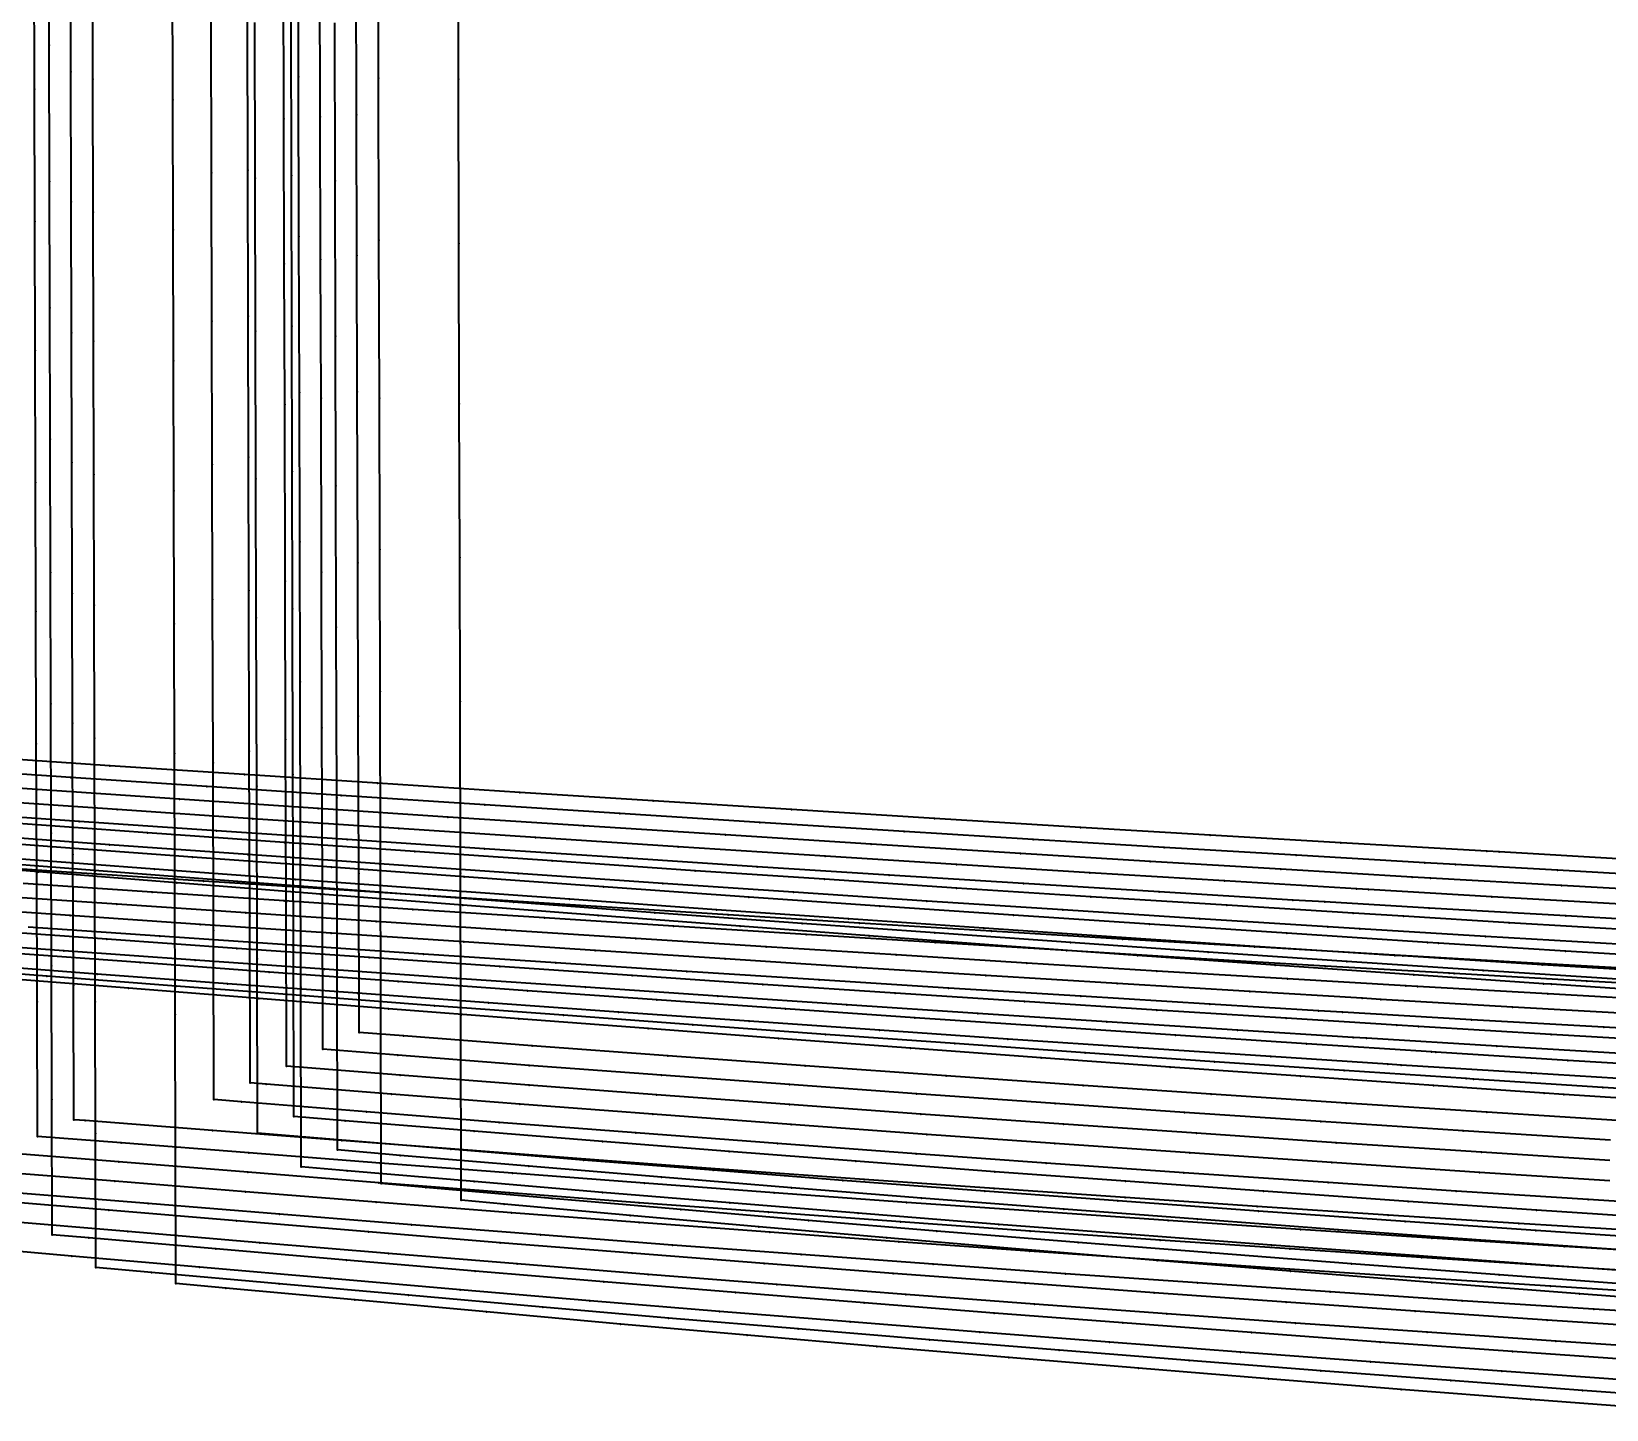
# Model space of a CAD drawing. Extents: x -2408 to 1029, y -526 to 2095.
# Drawn here: x -1721.1 to -1537.6, y 138.4 to 299 of the extents above; entities that cross this region are included whole.
import ezdxf

# ---------------------------------------------------------------- set-up
doc = ezdxf.new("R2010")
doc.units = 0

# ---------------------------------------------------------------- blocks, each defined once
blk = doc.blocks.new(' -30')
at = {"layer": '1'}
for points in [[(-945.363241, 286.394851), (-960.743683, 287.25764), (-963.327179, 287.404404), (-976.123836, 288.13901), (-991.099742, 289.014787), (-1006.47788, 289.931065), (-1021.716095, 290.854397), (-1037.092414, 291.800377), (-1052.390421, 292.7548), (-1067.765151, 293.726621), (-1082.930535, 294.697188), (-1098.303754, 295.692536), (-1113.507968, 296.687278), (-1128.879805, 297.703783), (-1143.850366, 298.707083)], [(-1016.303678, -270.159495), (-1031.56907, -269.206516), (-1046.783735, -268.231197), (-1062.045895, -267.227961), (-1077.415054, -266.192914), (-1092.674012, -265.141895), (-1107.830262, -264.076439), (-1123.086006, -262.979644), (-1138.243817, -261.859736), (-1153.495229, -260.704377), (-1168.670105, -259.537514), (-1183.755806, -258.370186), (-1198.587343, -257.218457), (-1199.90509, -257.115917), (-1199.94913, -241.488822), (-1199.992209, -226.199237), (-1200.035282, -210.909652), (-1200.077808, -195.811877), (-1200.120871, -180.522291), (-1200.163378, -165.429311), (-1200.206436, -150.139732), (-1200.249056, -135.00358), (-1200.292103, -119.713989)]]:
    blk.add_lwpolyline(points, dxfattribs=at)
at = {"layer": '14'}
for points in [[(-948.757382, 299.303388), (-962.604523, 300.083733), (-964.01641, 300.164145), (-981.023189, 301.145206), (-996.243732, 302.041932), (-1011.349801, 302.947855), (-1028.369845, 303.985999), (-1045.013766, 305.017704), (-1061.160689, 306.033129), (-1076.689792, 307.022434), (-1093.271043, 308.091929), (-1108.745305, 309.101899), (-1124.431306, 310.137235), (-1140.837746, 311.232743), (-1156.130864, 312.266322), (-1172.183685, 313.367615), (-1172.158772, 317.5206), (-1172.075828, 331.347228), (-1171.989363, 345.760911), (-1171.88675, 362.866344), (-1171.796909, 377.842737), (-1171.703377, 393.434387), (-1171.609107, 409.149089)], [(-1018.294121, -257.312485), (-1035.2909, -256.244481), (-1051.694918, -255.183723), (-1067.407822, -254.141055), (-1082.331331, -253.127316), (-1098.29403, -252.018087), (-1114.683603, -250.852429), (-1130.701401, -249.686387), (-1146.484998, -248.509666), (-1161.507253, -247.359455), (-1166.659622, -246.954956), (-1166.711778, -228.437009), (-1166.763477, -210.081106), (-1166.813782, -192.220337), (-1166.869929, -172.285415), (-1166.914701, -156.388963), (-1166.960843, -140.006391), (-1167.007532, -123.429358)]]:
    blk.add_lwpolyline(points, dxfattribs=at)
at = {"layer": '2'}
for p in [(-1166.659622, -246.954956), (-1199.90509, -257.115917)]:
    blk.add_point(p, dxfattribs=at)
at = {"layer": '3'}
for p in [(-1124.431306, 310.137235), (-1108.745305, 309.101899), (-1093.271043, 308.091929), (-1076.689792, 307.022434), (-1061.160689, 306.033129), (-1045.013766, 305.017704), (-1028.369845, 303.985999), (-1011.349801, 302.947855), (-996.243732, 302.041932), (-981.023189, 301.145206), (-964.01641, 300.164145), (-962.604523, 300.083733), (-1128.879805, 297.703783), (-1113.507968, 296.687278), (-1098.303754, 295.692536), (-1082.930535, 294.697188), (-1067.765151, 293.726621), (-1052.390421, 292.7548), (-1037.092414, 291.800377), (-1021.716095, 290.854397), (-1006.47788, 289.931065), (-991.099742, 289.014787), (-976.123836, 288.13901), (-963.327179, 287.404404), (-960.743683, 287.25764), (-1200.249056, -135.00358), (-1166.960843, -140.006391), (-1200.206436, -150.139732), (-1166.914701, -156.388963), (-1200.163378, -165.429311), (-1166.869929, -172.285415), (-1200.120871, -180.522291), (-1166.813782, -192.220337), (-1200.077808, -195.811877), (-1200.035282, -210.909652), (-1166.763477, -210.081106), (-1199.992209, -226.199237), (-1166.711778, -228.437009), (-1199.94913, -241.488822), (-1161.507253, -247.359455), (-1146.484998, -248.509666), (-1130.701401, -249.686387), (-1114.683603, -250.852429), (-1098.29403, -252.018087), (-1082.331331, -253.127316), (-1067.407822, -254.141055), (-1051.694918, -255.183723), (-1035.2909, -256.244481), (-1198.587343, -257.218457), (-1183.755806, -258.370186), (-1168.670105, -259.537514), (-1153.495229, -260.704377), (-1138.243817, -261.859736), (-1123.086006, -262.979644), (-1107.830262, -264.076439), (-1092.674012, -265.141895), (-1077.415054, -266.192914), (-1062.045895, -267.227961), (-1046.783735, -268.231197), (-1031.56907, -269.206516)]:
    blk.add_point(p, dxfattribs=at)
at = {"layer": '4'}
for p in [(-962.604523, 300.083733), (-963.327179, 287.404404)]:
    blk.add_point(p, dxfattribs=at)
blk = doc.blocks.new(' -31')
at = {"layer": '1'}
for points in [[(-937.392746, 283.582062), (-952.411943, 284.418389), (-967.856844, 285.297319), (-968.425064, 285.330029), (-982.873946, 286.170219), (-997.985334, 287.066471), (-1013.000426, 287.973625), (-1028.315558, 288.914379), (-1043.328852, 289.850599), (-1058.800335, 290.828954), (-1073.812, 291.790769), (-1089.149361, 292.785777), (-1104.159531, 293.770902), (-1119.535836, 294.790651), (-1134.544586, 295.797004)], [(-1011.967625, -272.788666), (-1027.153644, -271.843779), (-1042.559121, -270.858429), (-1057.86964, -269.853032), (-1073.271734, -268.816338), (-1088.35595, -267.778581), (-1103.754987, -266.697238), (-1119.152194, -265.590335), (-1134.266684, -264.474447), (-1149.659406, -263.307106), (-1165.050526, -262.118533), (-1180.371274, -260.925967), (-1195.237899, -259.766103), (-1204.985657, -259.004574), (-1205.029124, -243.314311), (-1205.070777, -228.280023), (-1205.112436, -213.245737), (-1205.155079, -197.858185), (-1205.196747, -182.823897), (-1205.239387, -167.439265), (-1205.281057, -152.404973), (-1205.323792, -136.988222), (-1205.365471, -121.953939)]]:
    blk.add_lwpolyline(points, dxfattribs=at)
at = {"layer": '14'}
for points in [[(-940.413771, 296.46832), (-955.837078, 297.331958), (-967.695694, 298.008938), (-971.259283, 298.214599), (-986.267518, 299.092049), (-1001.639416, 300.008829), (-1016.883783, 300.934514), (-1031.918804, 301.862321), (-1048.740405, 302.916572), (-1065.059572, 303.954611), (-1080.754196, 304.966316), (-1097.512077, 306.060401), (-1113.151062, 307.093927), (-1129.003946, 308.153731), (-1145.584817, 309.275476), (-1161.040416, 310.334145), (-1177.263641, 311.462612), (-1177.230109, 317.179258), (-1177.14006, 332.530674), (-1177.049904, 347.900451), (-1176.944753, 365.826377), (-1176.853713, 381.346893), (-1176.75972, 397.370777)], [(-1021.738486, -259.458959), (-1038.913005, -258.367476), (-1055.489037, -257.283158), (-1071.367298, -256.21711), (-1086.448576, -255.180433), (-1102.581106, -254.045866), (-1117.395059, -252.980726), (-1132.300135, -251.886067), (-1147.688965, -250.730374), (-1163.001536, -249.551087), (-1171.739578, -248.85994), (-1171.791734, -230.043028), (-1171.843433, -211.39078), (-1171.893738, -193.241654), (-1171.949885, -172.984887), (-1171.994657, -156.831797), (-1172.040799, -140.184737), (-1172.087488, -123.340077)]]:
    blk.add_lwpolyline(points, dxfattribs=at)
at = {"layer": '2'}
for p in [(-1171.739578, -248.85994), (-1204.985657, -259.004574)]:
    blk.add_point(p, dxfattribs=at)
at = {"layer": '3'}
for p in [(-1129.003946, 308.153731), (-1113.151062, 307.093927), (-1097.512077, 306.060401), (-1080.754196, 304.966316), (-1065.059572, 303.954611), (-1048.740405, 302.916572), (-1031.918804, 301.862321), (-1016.883783, 300.934514), (-1001.639416, 300.008829), (-986.267518, 299.092049), (-971.259283, 298.214599), (-967.695694, 298.008938), (-955.837078, 297.331958), (-1119.535836, 294.790651), (-1104.159531, 293.770902), (-1089.149361, 292.785777), (-1073.812, 291.790769), (-1058.800335, 290.828954), (-1043.328852, 289.850599), (-1028.315558, 288.914379), (-1013.000426, 287.973625), (-997.985334, 287.066471), (-982.873946, 286.170219), (-968.425064, 285.330029), (-967.856844, 285.297319), (-952.411943, 284.418389), (-1205.323792, -136.988222), (-1172.040799, -140.184737), (-1205.281057, -152.404973), (-1171.994657, -156.831797), (-1205.239387, -167.439265), (-1171.949885, -172.984887), (-1205.196747, -182.823897), (-1171.893738, -193.241654), (-1205.155079, -197.858185), (-1171.843433, -211.39078), (-1205.112436, -213.245737), (-1205.070777, -228.280023), (-1171.791734, -230.043028), (-1205.029124, -243.314311), (-1163.001536, -249.551087), (-1147.688965, -250.730374), (-1132.300135, -251.886067), (-1117.395059, -252.980726), (-1102.581106, -254.045866), (-1086.448576, -255.180433), (-1071.367298, -256.21711), (-1055.489037, -257.283158), (-1038.913005, -258.367476), (-1195.237899, -259.766103), (-1180.371274, -260.925967), (-1165.050526, -262.118533), (-1149.659406, -263.307106), (-1134.266684, -264.474447), (-1119.152194, -265.590335), (-1103.754987, -266.697238), (-1088.35595, -267.778581), (-1073.271734, -268.816338), (-1057.86964, -269.853032), (-1042.559121, -270.858429), (-1027.153644, -271.843779)]:
    blk.add_point(p, dxfattribs=at)
at = {"layer": '4'}
for p in [(-967.695694, 298.008938), (-968.425064, 285.330029)]:
    blk.add_point(p, dxfattribs=at)
blk = doc.blocks.new(' -32')
at = {"layer": '1'}
for points in [[(-941.946547, 281.461052), (-956.984562, 282.306893), (-972.143688, 283.178197), (-973.526001, 283.258591), (-987.301727, 284.068227), (-1002.509101, 284.979815), (-1017.665, 285.905585), (-1032.866467, 286.849838), (-1048.020498, 287.805671), (-1063.199772, 288.776695), (-1078.352097, 289.758943), (-1093.464623, 290.751078), (-1108.615355, 291.757453), (-1123.662888, 292.767552), (-1138.812176, 293.795976)], [(-1014.097598, -275.023821), (-1029.500188, -274.057041), (-1044.602615, -273.082548), (-1059.939156, -272.067258), (-1075.038283, -271.04319), (-1090.204697, -269.990208), (-1105.300425, -268.918473), (-1120.665725, -267.805159), (-1135.758409, -266.689714), (-1150.849014, -265.547593), (-1166.07589, -264.361749), (-1181.341562, -263.143461), (-1196.363717, -261.938956), (-1210.066223, -260.838642), (-1210.108495, -245.352705), (-1210.150147, -230.091894), (-1210.19139, -214.978302), (-1210.233302, -199.616523), (-1210.275493, -184.150531), (-1210.31786, -168.619842), (-1210.360055, -153.153848), (-1210.402522, -137.589816), (-1210.444728, -122.123822)]]:
    blk.add_lwpolyline(points, dxfattribs=at)
at = {"layer": '14'}
for points in [[(-940.107261, 294.078448), (-955.376213, 294.935996), (-970.64405, 295.81237), (-972.787704, 295.936947), (-988.06349, 296.835856), (-1003.288751, 297.750438), (-1018.398306, 298.674929), (-1035.776177, 299.757273), (-1052.767375, 300.83376), (-1069.248508, 301.893975), (-1085.096167, 302.927501), (-1100.186994, 303.923924), (-1116.348618, 305.003901), (-1132.926842, 306.125328), (-1149.048121, 307.229227), (-1165.814259, 308.392205), (-1182.343674, 309.55761), (-1182.289488, 319.000043), (-1182.203537, 333.977697), (-1182.109921, 350.291256), (-1182.024786, 365.126866), (-1181.933745, 380.991544), (-1181.839752, 397.370762)], [(-1022.660679, -261.76467), (-1037.634846, -260.808854), (-1054.565747, -259.697803), (-1070.820894, -258.601952), (-1086.300012, -257.532671), (-1102.911831, -256.357739), (-1118.229864, -255.249305), (-1133.73006, -254.10292), (-1148.551279, -252.982414), (-1163.57446, -251.819757), (-1176.819611, -250.764942), (-1176.871766, -231.649067), (-1176.923466, -212.700469), (-1176.973771, -194.262985), (-1177.029917, -173.684384), (-1177.07469, -157.274654), (-1177.120831, -140.363089), (-1177.16752, -123.250802)]]:
    blk.add_lwpolyline(points, dxfattribs=at)
at = {"layer": '2'}
blk.add_point((-1176.819611, -250.764942), dxfattribs=at)
at = {"layer": '3'}
for p in [(-1132.926842, 306.125328), (-1116.348618, 305.003901), (-1100.186994, 303.923924), (-1085.096167, 302.927501), (-1069.248508, 301.893975), (-1052.767375, 300.83376), (-1035.776177, 299.757273), (-1018.398306, 298.674929), (-1003.288751, 297.750438), (-988.06349, 296.835856), (-972.787704, 295.936947), (-970.64405, 295.81237), (-955.376213, 294.935996), (-1123.662888, 292.767552), (-1108.615355, 291.757453), (-1093.464623, 290.751078), (-1078.352097, 289.758943), (-1063.199772, 288.776695), (-1048.020498, 287.805671), (-1032.866467, 286.849838), (-1017.665, 285.905585), (-1002.509101, 284.979815), (-987.301727, 284.068227), (-973.526001, 283.258591), (-972.143688, 283.178197), (-956.984562, 282.306893), (-1177.120831, -140.363089), (-1177.07469, -157.274654), (-1177.029917, -173.684384), (-1176.973771, -194.262985), (-1176.923466, -212.700469), (-1176.871766, -231.649067), (-1163.57446, -251.819757), (-1148.551279, -252.982414), (-1133.73006, -254.10292), (-1118.229864, -255.249305), (-1102.911831, -256.357739), (-1086.300012, -257.532671), (-1070.820894, -258.601952), (-1054.565747, -259.697803), (-1196.363717, -261.938956), (-1037.634846, -260.808854), (-1181.341562, -263.143461), (-1166.07589, -264.361749), (-1150.849014, -265.547593), (-1135.758409, -266.689714), (-1120.665725, -267.805159), (-1105.300425, -268.918473), (-1090.204697, -269.990208), (-1075.038283, -271.04319), (-1059.939156, -272.067258), (-1044.602615, -273.082548), (-1029.500188, -274.057041)]:
    blk.add_point(p, dxfattribs=at)
at = {"layer": '4'}
for p in [(-972.787704, 295.936947), (-973.526001, 283.258591)]:
    blk.add_point(p, dxfattribs=at)
blk = doc.blocks.new(' -33')
at = {"layer": '1'}
for points in [[(-945.80732, 279.302658), (-961.094837, 280.170434), (-976.434246, 281.060689), (-978.624878, 281.189423), (-991.71952, 281.967344), (-1007.164945, 282.902977), (-1022.447957, 283.846779), (-1037.521147, 284.793542), (-1052.802193, 285.768295), (-1067.967561, 286.749609), (-1083.246873, 287.751701), (-1098.708436, 288.779018), (-1113.986033, 289.806489), (-1129.099281, 290.833958), (-1144.375337, 291.884265)], [(-1015.251317, -277.322731), (-1030.42018, -276.365), (-1045.659556, -275.375669), (-1060.820195, -274.365671), (-1076.056196, -273.325623), (-1091.114763, -272.273251), (-1106.347368, -271.184569), (-1121.353144, -270.089982), (-1136.5825, -268.956376), (-1151.479198, -267.81914), (-1167.211265, -266.58397), (-1182.43422, -265.367839), (-1197.65733, -264.145135), (-1212.508464, -262.949774), (-1215.146713, -262.73716), (-1215.188953, -247.012202), (-1215.230561, -231.522991), (-1215.271747, -216.191039), (-1215.313255, -200.739878), (-1215.353827, -185.637631), (-1215.39431, -170.568917), (-1215.434881, -155.466683), (-1215.476409, -140.004553), (-1215.516961, -124.902318)]]:
    blk.add_lwpolyline(points, dxfattribs=at)
at = {"layer": '14'}
for points in [[(-947.776362, 292.133555), (-963.526749, 293.03132), (-977.878342, 293.867264), (-979.275935, 293.949603), (-994.644828, 294.866065), (-1010.328878, 295.821017), (-1025.870484, 296.785245), (-1041.186149, 297.75158), (-1058.305927, 298.849341), (-1074.896844, 299.929784), (-1090.834202, 300.982201), (-1107.827335, 302.119345), (-1123.658031, 303.192232), (-1139.668477, 304.290428), (-1155.078742, 305.360134), (-1170.859481, 306.469332), (-1187.423706, 307.652607), (-1187.36952, 317.299872), (-1187.28357, 332.602444), (-1187.189953, 349.2699), (-1187.104818, 364.427356), (-1187.013778, 380.636197), (-1186.919785, 397.37074)], [(-1023.521357, -264.078597), (-1038.713918, -263.103048), (-1055.907811, -261.967239), (-1072.433921, -260.845017), (-1088.191235, -259.74801), (-1103.078553, -258.687859), (-1118.89777, -257.536305), (-1134.990589, -256.338122), (-1150.503711, -255.156657), (-1165.42751, -253.993371), (-1180.030257, -252.823399), (-1181.899643, -252.669945), (-1181.951799, -233.255106), (-1182.003498, -214.010157), (-1182.053803, -195.284325), (-1182.095472, -179.77322), (-1182.139605, -163.344691), (-1182.185381, -146.304561), (-1182.231979, -128.958626)]]:
    blk.add_lwpolyline(points, dxfattribs=at)
at = {"layer": '2'}
blk.add_point((-1181.899643, -252.669945), dxfattribs=at)
at = {"layer": '3'}
for p in [(-1123.658031, 303.192232), (-1107.827335, 302.119345), (-1090.834202, 300.982201), (-1074.896844, 299.929784), (-1058.305927, 298.849341), (-1041.186149, 297.75158), (-1025.870484, 296.785245), (-1010.328878, 295.821017), (-994.644828, 294.866065), (-979.275935, 293.949603), (-977.878342, 293.867264), (-963.526749, 293.03132), (-1129.099281, 290.833958), (-1113.986033, 289.806489), (-1098.708436, 288.779018), (-1083.246873, 287.751701), (-1067.967561, 286.749609), (-1052.802193, 285.768295), (-1037.521147, 284.793542), (-1022.447957, 283.846779), (-1007.164945, 282.902977), (-991.71952, 281.967344), (-978.624878, 281.189423), (-976.434246, 281.060689), (-961.094837, 280.170434), (-1182.185381, -146.304561), (-1182.139605, -163.344691), (-1182.095472, -179.77322), (-1182.053803, -195.284325), (-1182.003498, -214.010157), (-1181.951799, -233.255106), (-1180.030257, -252.823399), (-1165.42751, -253.993371), (-1150.503711, -255.156657), (-1134.990589, -256.338122), (-1118.89777, -257.536305), (-1103.078553, -258.687859), (-1088.191235, -259.74801), (-1072.433921, -260.845017), (-1055.907811, -261.967239), (-1197.65733, -264.145135), (-1038.713918, -263.103048), (-1182.43422, -265.367839), (-1167.211265, -266.58397), (-1151.479198, -267.81914), (-1136.5825, -268.956376), (-1121.353144, -270.089982), (-1106.347368, -271.184569), (-1091.114763, -272.273251), (-1076.056196, -273.325623), (-1060.820195, -274.365671), (-1045.659556, -275.375669), (-1030.42018, -276.365)]:
    blk.add_point(p, dxfattribs=at)
at = {"layer": '4'}
for p in [(-977.878342, 293.867264), (-978.624878, 281.189423)]:
    blk.add_point(p, dxfattribs=at)
blk = doc.blocks.new(' -34')
at = {"layer": '1'}
for points in [[(-935.068277, 276.328321), (-950.479376, 277.192315), (-965.902415, 278.076199), (-980.941786, 278.957607), (-983.722153, 279.122696), (-996.362457, 279.881488), (-1011.407143, 280.801932), (-1026.825511, 281.763646), (-1041.885107, 282.719383), (-1057.301451, 283.713239), (-1072.554059, 284.711008), (-1087.968536, 285.733316), (-1103.267078, 286.761398), (-1118.679806, 287.809999), (-1134.009218, 288.864576)], [(-1010.84555, -279.969732), (-1026.224543, -279.003418), (-1041.564578, -278.011059), (-1056.939991, -276.989186), (-1072.390668, -275.936023), (-1087.762539, -274.86247), (-1103.215046, -273.757712), (-1118.583358, -272.635105), (-1133.552365, -271.52012), (-1148.917017, -270.348688), (-1163.959961, -269.168372), (-1179.319848, -267.935927), (-1194.641278, -266.696327), (-1209.711973, -265.476573), (-1220.227127, -264.625568), (-1220.268161, -249.113253), (-1220.309439, -233.509246), (-1220.350469, -217.999488), (-1220.391589, -202.456272), (-1220.432085, -187.149826), (-1220.472663, -171.813091), (-1220.513163, -156.506643), (-1220.553238, -141.361317), (-1220.593739, -126.054878)]]:
    blk.add_lwpolyline(points, dxfattribs=at)
at = {"layer": '14'}
for points in [[(-938.987676, 289.266041), (-954.902674, 290.164542), (-970.816422, 291.083681), (-982.968521, 291.800079), (-986.728904, 292.02437), (-1002.269379, 292.964334), (-1018.08365, 293.940939), (-1033.729779, 294.925433), (-1049.123361, 295.910445), (-1064.180049, 296.888606), (-1080.866953, 297.988662), (-1096.877702, 299.059145), (-1112.086359, 300.089053), (-1128.080538, 301.185504), (-1144.256219, 302.308175), (-1159.82543, 303.402062), (-1175.768836, 304.536697), (-1192.503662, 305.747604), (-1192.424578, 320.126644), (-1192.346187, 334.379847), (-1192.249341, 351.988387), (-1192.162452, 367.786449), (-1192.070397, 384.524007), (-1191.976127, 401.664205)], [(-1011.212086, -267.222703), (-1026.914653, -266.233465), (-1042.261168, -265.237971), (-1057.187393, -264.243718), (-1073.984438, -263.095324), (-1090.019987, -261.970725), (-1105.192034, -260.881824), (-1121.343324, -259.696348), (-1137.816527, -258.459132), (-1153.758547, -257.233878), (-1169.201921, -256.018549), (-1183.754771, -254.842023), (-1186.979599, -254.574947), (-1187.031755, -234.861143), (-1187.083454, -215.319846), (-1187.133759, -196.305657), (-1187.175428, -180.555702), (-1187.219561, -163.874196), (-1187.265338, -146.571682), (-1187.311935, -128.958625)]]:
    blk.add_lwpolyline(points, dxfattribs=at)
at = {"layer": '2'}
blk.add_point((-1186.979599, -254.574947), dxfattribs=at)
at = {"layer": '3'}
for p in [(-1128.080538, 301.185504), (-1112.086359, 300.089053), (-1096.877702, 299.059145), (-1080.866953, 297.988662), (-1064.180049, 296.888606), (-1049.123361, 295.910445), (-1033.729779, 294.925433), (-1018.08365, 293.940939), (-1002.269379, 292.964334), (-986.728904, 292.02437), (-982.968521, 291.800079), (-970.816422, 291.083681), (-954.902674, 290.164542), (-1118.679806, 287.809999), (-1103.267078, 286.761398), (-1087.968536, 285.733316), (-1072.554059, 284.711008), (-1057.301451, 283.713239), (-1041.885107, 282.719383), (-1026.825511, 281.763646), (-1011.407143, 280.801932), (-996.362457, 279.881488), (-983.722153, 279.122696), (-980.941786, 278.957607), (-965.902415, 278.076199), (-950.479376, 277.192315), (-1187.265338, -146.571682), (-1187.219561, -163.874196), (-1187.175428, -180.555702), (-1187.133759, -196.305657), (-1187.083454, -215.319846), (-1187.031755, -234.861143), (-1183.754771, -254.842023), (-1169.201921, -256.018549), (-1153.758547, -257.233878), (-1137.816527, -258.459132), (-1121.343324, -259.696348), (-1105.192034, -260.881824), (-1090.019987, -261.970725), (-1073.984438, -263.095324), (-1057.187393, -264.243718), (-1042.261168, -265.237971), (-1194.641278, -266.696327), (-1026.914653, -266.233465), (-1179.319848, -267.935927), (-1163.959961, -269.168372), (-1148.917017, -270.348688), (-1133.552365, -271.52012), (-1118.583358, -272.635105), (-1103.215046, -273.757712), (-1087.762539, -274.86247), (-1072.390668, -275.936023), (-1056.939991, -276.989186), (-1041.564578, -278.011059), (-1026.224543, -279.003418)]:
    blk.add_point(p, dxfattribs=at)
at = {"layer": '4'}
for p in [(-982.968521, 291.800079), (-983.722153, 279.122696)]:
    blk.add_point(p, dxfattribs=at)
blk = doc.blocks.new(' -35')
at = {"layer": '1'}
for points in [[(-945.290388, 274.844118), (-960.708578, 275.752349), (-976.169137, 276.683642), (-978.690796, 276.837521), (-991.584844, 277.632981), (-1006.635907, 278.579462), (-1022.04916, 279.567721), (-1037.112188, 280.550425), (-1052.523331, 281.571716), (-1067.759382, 282.59622), (-1083.16855, 283.646631), (-1098.403106, 284.698825), (-1113.810405, 285.776097), (-1128.959697, 286.847076), (-1144.365288, 287.948567)], [(-1020.518526, -281.245303), (-1035.917054, -280.223952), (-1051.29271, -279.176298), (-1066.304741, -278.12779), (-1081.676777, -277.028353), (-1096.708758, -275.928293), (-1112.077199, -274.779524), (-1127.134122, -273.632078), (-1142.498963, -272.436082), (-1157.861348, -271.209201), (-1173.195835, -269.949721), (-1188.572742, -268.666114), (-1203.453717, -267.418917), (-1215.147781, -266.43671), (-1215.188822, -250.688551), (-1215.228622, -235.417112), (-1215.267947, -220.327925), (-1215.308445, -204.789158), (-1215.348857, -189.283943), (-1215.387993, -174.268639), (-1215.428407, -158.763424), (-1215.468589, -143.34736), (-1215.509001, -127.842156)]]:
    blk.add_lwpolyline(points, dxfattribs=at)
at = {"layer": '14'}
for points in [[(-949.691567, 287.823262), (-965.600536, 288.767596), (-977.915268, 289.51355), (-983.780599, 289.873569), (-998.494679, 290.790191), (-1014.308419, 291.795327), (-1029.955054, 292.808552), (-1045.348549, 293.822169), (-1060.402815, 294.828476), (-1077.081965, 295.959715), (-1093.077202, 297.059856), (-1108.260109, 298.117409), (-1124.209921, 299.241935), (-1140.312994, 300.391226), (-1155.768322, 301.507716), (-1171.505218, 302.659041), (-1187.423706, 303.842602), (-1187.406213, 307.089311), (-1187.330697, 321.105118), (-1187.248153, 336.425324), (-1187.169385, 351.044798), (-1187.082496, 367.171335), (-1186.990441, 384.256882), (-1186.896171, 401.753451)], [(-1021.758036, -268.436859), (-1037.139843, -267.412805), (-1052.103916, -266.389951), (-1068.946655, -265.208513), (-1085.027638, -264.051647), (-1100.242849, -262.931704), (-1116.438108, -261.712825), (-1131.211438, -260.576743), (-1145.938465, -259.420575), (-1160.904871, -258.219773), (-1175.931962, -256.983346), (-1181.899643, -256.47995), (-1181.951799, -236.467182), (-1182.003498, -216.629542), (-1182.053803, -197.326996), (-1182.095472, -181.338184), (-1182.139605, -164.403702), (-1182.185381, -146.838784), (-1182.231979, -128.958643)]]:
    blk.add_lwpolyline(points, dxfattribs=at)
at = {"layer": '2'}
blk.add_point((-1181.899643, -256.47995), dxfattribs=at)
at = {"layer": '3'}
for p in [(-1124.209921, 299.241935), (-1108.260109, 298.117409), (-1093.077202, 297.059856), (-1077.081965, 295.959715), (-1060.402815, 294.828476), (-1045.348549, 293.822169), (-1029.955054, 292.808552), (-1014.308419, 291.795327), (-998.494679, 290.790191), (-983.780599, 289.873569), (-977.915268, 289.51355), (-965.600536, 288.767596), (-1128.959697, 286.847076), (-1113.810405, 285.776097), (-1098.403106, 284.698825), (-1083.16855, 283.646631), (-1067.759382, 282.59622), (-1052.523331, 281.571716), (-1037.112188, 280.550425), (-1022.04916, 279.567721), (-1006.635907, 278.579462), (-991.584844, 277.632981), (-978.690796, 276.837521), (-976.169137, 276.683642), (-960.708578, 275.752349), (-1182.185381, -146.838784), (-1182.139605, -164.403702), (-1182.095472, -181.338184), (-1182.053803, -197.326996), (-1182.003498, -216.629542), (-1181.951799, -236.467182), (-1175.931962, -256.983346), (-1160.904871, -258.219773), (-1145.938465, -259.420575), (-1131.211438, -260.576743), (-1116.438108, -261.712825), (-1100.242849, -262.931704), (-1085.027638, -264.051647), (-1068.946655, -265.208513), (-1203.453717, -267.418917), (-1052.103916, -266.389951), (-1037.139843, -267.412805), (-1188.572742, -268.666114), (-1173.195835, -269.949721), (-1157.861348, -271.209201), (-1142.498963, -272.436082), (-1127.134122, -273.632078), (-1112.077199, -274.779524), (-1096.708758, -275.928293), (-1081.676777, -277.028353), (-1066.304741, -278.12779), (-1051.29271, -279.176298), (-1035.917054, -280.223952)]:
    blk.add_point(p, dxfattribs=at)
at = {"layer": '4'}
for p in [(-977.915268, 289.51355), (-978.690796, 276.837521)]:
    blk.add_point(p, dxfattribs=at)
blk = doc.blocks.new(' -36')
at = {"layer": '1'}
for points in [[(-952.008733, 272.858967), (-967.056983, 273.755495), (-982.220425, 274.679151), (-983.788986, 274.775867), (-997.266246, 275.615844), (-1012.481967, 276.583209), (-1027.525352, 277.558299), (-1042.751656, 278.562429), (-1057.792896, 279.57003), (-1073.194307, 280.616939), (-1088.23355, 281.653398), (-1103.63189, 282.728684), (-1118.669291, 283.791798), (-1133.981148, 284.886382), (-1149.01683, 285.973615)], [(-1020.597708, -283.621117), (-1035.747184, -282.613356), (-1050.743047, -281.588708), (-1066.063397, -280.515314), (-1081.055759, -279.439485), (-1096.480537, -278.306728), (-1111.469297, -277.18193), (-1126.486824, -276.032787), (-1141.472028, -274.861583), (-1156.759758, -273.634522), (-1171.739958, -272.402072), (-1186.718668, -271.151404), (-1202.085451, -269.860498), (-1216.976707, -268.605881)]]:
    blk.add_lwpolyline(points, dxfattribs=at)
at = {"layer": '14'}
for points in [[(-952.294017, 285.597968), (-968.366778, 286.557607), (-983.0056, 287.451363), (-986.733999, 287.682118), (-1001.650603, 288.617989), (-1017.626655, 289.641344), (-1033.433632, 290.673485), (-1048.984597, 291.706507), (-1064.192681, 292.732506), (-1081.041974, 293.886335), (-1097.20019, 295.008867), (-1112.537575, 296.088302), (-1128.649494, 297.236461), (-1144.916034, 298.410275), (-1160.528045, 299.550938), (-1176.424276, 300.727564), (-1192.503662, 301.937618), (-1192.486169, 305.25046), (-1192.410653, 319.551749), (-1192.328109, 335.183998), (-1192.249341, 350.101252), (-1192.162452, 366.556246), (-1192.070397, 383.989802), (-1191.976127, 401.842742)], [(-1022.499956, -270.768605), (-1038.100212, -269.725196), (-1053.28999, -268.681419), (-1070.40433, -267.473829), (-1086.764907, -266.289203), (-1102.266905, -265.140159), (-1118.797443, -263.886744), (-1133.912766, -262.715158), (-1149.030825, -261.518407), (-1164.481464, -260.267909), (-1179.488446, -259.022616), (-1186.979599, -258.384953), (-1187.031755, -238.073222), (-1187.083454, -217.939231), (-1187.133759, -198.348328), (-1187.175428, -182.120666), (-1187.219561, -164.933208), (-1187.265338, -147.105886), (-1187.311935, -128.958642)]]:
    blk.add_lwpolyline(points, dxfattribs=at)
at = {"layer": '2'}
blk.add_point((-1186.979599, -258.384953), dxfattribs=at)
at = {"layer": '3'}
for p in [(-1128.649494, 297.236461), (-1112.537575, 296.088302), (-1097.20019, 295.008867), (-1081.041974, 293.886335), (-1064.192681, 292.732506), (-1048.984597, 291.706507), (-1033.433632, 290.673485), (-1017.626655, 289.641344), (-1001.650603, 288.617989), (-986.733999, 287.682118), (-983.0056, 287.451363), (-968.366778, 286.557607), (-1133.981148, 284.886382), (-1118.669291, 283.791798), (-1103.63189, 282.728684), (-1088.23355, 281.653398), (-1073.194307, 280.616939), (-1057.792896, 279.57003), (-1042.751656, 278.562429), (-1027.525352, 277.558299), (-1012.481967, 276.583209), (-997.266246, 275.615844), (-983.788986, 274.775867), (-982.220425, 274.679151), (-967.056983, 273.755495), (-1187.265338, -147.105886), (-1187.219561, -164.933208), (-1187.175428, -182.120666), (-1187.133759, -198.348328), (-1187.083454, -217.939231), (-1187.031755, -238.073222), (-1179.488446, -259.022616), (-1164.481464, -260.267909), (-1149.030825, -261.518407), (-1133.912766, -262.715158), (-1118.797443, -263.886744), (-1102.266905, -265.140159), (-1086.764907, -266.289203), (-1070.40433, -267.473829), (-1053.28999, -268.681419), (-1202.085451, -269.860498), (-1186.718668, -271.151404), (-1038.100212, -269.725196), (-1171.739958, -272.402072), (-1156.759758, -273.634522), (-1141.472028, -274.861583), (-1126.486824, -276.032787), (-1111.469297, -277.18193), (-1096.480537, -278.306728), (-1081.055759, -279.439485), (-1066.063397, -280.515314), (-1050.743047, -281.588708), (-1035.747184, -282.613356)]:
    blk.add_point(p, dxfattribs=at)
at = {"layer": '4'}
for p in [(-983.0056, 287.451363), (-983.788986, 274.775867)]:
    blk.add_point(p, dxfattribs=at)
blk = doc.blocks.new(' -37')
at = {"layer": '1'}
for points in [[(-947.819032, 270.567764), (-962.876601, 271.490607), (-978.261072, 272.454393), (-978.755493, 272.485733), (-993.316086, 273.418278), (-1008.568479, 274.415565), (-1023.620887, 275.418943), (-1038.932053, 276.457252), (-1053.982213, 277.49394), (-1069.002347, 278.543495), (-1084.050481, 279.609331), (-1099.103001, 280.689382), (-1114.149212, 281.782087), (-1129.157427, 282.883939), (-1144.20185, 284.001101)], [(-1030.060748, -284.843583), (-1045.056864, -283.793714), (-1060.45161, -282.688683), (-1075.44398, -281.586653), (-1090.446815, -280.458628), (-1105.435581, -279.30751), (-1120.546661, -278.124239), (-1135.531666, -276.92634), (-1150.88989, -275.666207), (-1165.869786, -274.406066), (-1180.848085, -273.126835), (-1196.082813, -271.817484), (-1210.878443, -270.542232), (-1215.148697, -270.17355), (-1215.188545, -254.427064), (-1215.227997, -238.837233), (-1215.26712, -223.378127), (-1215.305234, -208.317741), (-1215.343953, -193.018623), (-1215.38328, -177.479657), (-1215.422, -162.180537), (-1215.459262, -147.457187), (-1215.499531, -131.546097), (-1215.538244, -116.246978)]]:
    blk.add_lwpolyline(points, dxfattribs=at)
at = {"layer": '14'}
for points in [[(-947.060813, 283.245199), (-963.128866, 284.230631), (-977.952042, 285.159988), (-979.19549, 285.23887), (-995.606912, 286.293508), (-1011.599042, 287.344167), (-1027.435724, 288.404995), (-1043.028358, 289.46774), (-1058.288284, 290.524149), (-1075.207108, 291.71313), (-1091.443273, 292.870737), (-1106.864484, 293.984653), (-1123.074486, 295.170246), (-1139.45036, 296.383099), (-1155.177249, 297.562434), (-1171.201157, 298.779729), (-1187.423706, 300.032616), (-1187.390173, 306.509838), (-1187.315849, 320.866384), (-1187.229384, 337.568154), (-1187.148309, 353.228763), (-1187.059852, 370.315206), (-1186.966966, 388.257178), (-1186.872603, 406.484322)], [(-1032.94468, -271.913143), (-1048.172808, -270.840002), (-1065.334007, -269.598383), (-1081.741827, -268.380416), (-1097.289314, -267.199193), (-1113.866962, -265.911034), (-1129.02137, -264.707533), (-1144.169878, -263.479139), (-1159.632128, -262.197494), (-1174.595774, -260.926197), (-1181.899643, -260.289955), (-1181.951799, -239.679258), (-1182.003498, -219.24892), (-1182.053803, -199.369669), (-1182.095472, -182.903158), (-1182.139605, -165.462715), (-1182.185381, -147.373008), (-1182.231979, -128.958642)]]:
    blk.add_lwpolyline(points, dxfattribs=at)
at = {"layer": '2'}
for p in [(-1181.899643, -260.289955), (-1215.148697, -270.17355)]:
    blk.add_point(p, dxfattribs=at)
at = {"layer": '3'}
for p in [(-1139.45036, 296.383099), (-1123.074486, 295.170246), (-1106.864484, 293.984653), (-1091.443273, 292.870737), (-1075.207108, 291.71313), (-1058.288284, 290.524149), (-1043.028358, 289.46774), (-1027.435724, 288.404995), (-1011.599042, 287.344167), (-995.606912, 286.293508), (-979.19549, 285.23887), (-977.952042, 285.159988), (-1129.157427, 282.883939), (-963.128866, 284.230631), (-1114.149212, 281.782087), (-1099.103001, 280.689382), (-1084.050481, 279.609331), (-1069.002347, 278.543495), (-1053.982213, 277.49394), (-1038.932053, 276.457252), (-1023.620887, 275.418943), (-1008.568479, 274.415565), (-993.316086, 273.418278), (-978.755493, 272.485733), (-978.261072, 272.454393), (-962.876601, 271.490607), (-1215.499531, -131.546097), (-1215.459262, -147.457187), (-1182.185381, -147.373008), (-1215.422, -162.180537), (-1182.139605, -165.462715), (-1215.38328, -177.479657), (-1182.095472, -182.903158), (-1215.343953, -193.018623), (-1182.053803, -199.369669), (-1215.305234, -208.317741), (-1182.003498, -219.24892), (-1215.26712, -223.378127), (-1215.227997, -238.837233), (-1181.951799, -239.679258), (-1215.188545, -254.427064), (-1174.595774, -260.926197), (-1159.632128, -262.197494), (-1144.169878, -263.479139), (-1129.02137, -264.707533), (-1113.866962, -265.911034), (-1097.289314, -267.199193), (-1081.741827, -268.380416), (-1065.334007, -269.598383), (-1210.878443, -270.542232), (-1048.172808, -270.840002), (-1196.082813, -271.817484), (-1180.848085, -273.126835), (-1165.869786, -274.406066), (-1150.88989, -275.666207), (-1135.531666, -276.92634), (-1120.546661, -278.124239), (-1105.435581, -279.30751), (-1090.446815, -280.458628), (-1075.44398, -281.586653), (-1060.45161, -282.688683), (-1045.056864, -283.793714)]:
    blk.add_point(p, dxfattribs=at)
at = {"layer": '4'}
for p in [(-977.952042, 285.159988), (-978.755493, 272.485733)]:
    blk.add_point(p, dxfattribs=at)
blk = doc.blocks.new(' -38')
at = {"layer": '1'}
for points in [[(-951.998077, 268.438282), (-967.125657, 269.37213), (-982.311907, 270.330567), (-983.854218, 270.429096), (-997.496827, 271.310251), (-1012.929971, 272.327687), (-1028.112188, 273.348505), (-1043.07813, 274.372293), (-1058.257985, 275.427188), (-1073.455979, 276.498983), (-1088.633714, 277.584318), (-1103.860907, 278.687756), (-1119.036599, 279.801135), (-1134.218685, 280.927448), (-1149.392479, 282.066484)], [(-1032.01982, -287.096086), (-1047.148505, -286.030428), (-1062.433996, -284.926286), (-1077.558764, -283.807521), (-1092.815026, -282.652774), (-1107.935913, -281.482839), (-1123.055006, -280.289703), (-1138.253099, -279.067633), (-1153.3682, -277.824751), (-1168.455476, -276.550486), (-1183.564962, -275.241259), (-1198.849732, -273.90755), (-1213.709008, -272.612337), (-1220.229187, -272.044411), (-1220.268577, -256.250894), (-1220.306537, -241.029271), (-1220.344022, -225.997294), (-1220.382763, -210.459785), (-1220.420945, -195.146601), (-1220.459666, -179.618943), (-1220.497857, -164.305753), (-1220.536109, -148.971229), (-1220.574312, -133.658032), (-1220.612517, -118.344855)]]:
    blk.add_lwpolyline(points, dxfattribs=at)
at = {"layer": '14'}
for points in [[(-949.639681, 281.018131), (-965.871653, 282.018589), (-982.102117, 283.042691), (-983.044128, 283.102875), (-998.761848, 284.119944), (-1014.916418, 285.188645), (-1030.913578, 286.268276), (-1046.663818, 287.350372), (-1062.077633, 288.426467), (-1079.166712, 289.638087), (-1095.565935, 290.818182), (-1111.141722, 291.954119), (-1127.513896, 293.163533), (-1144.05329, 294.401145), (-1159.936908, 295.604922), (-1176.120191, 296.847844), (-1192.503662, 298.127613), (-1192.437535, 311.150859), (-1192.363526, 325.726296), (-1192.289924, 340.221461), (-1192.206727, 356.606525), (-1192.116886, 374.299953), (-1192.023354, 392.720268)], [(-1025.930063, -274.787092), (-1041.592026, -273.693331), (-1056.82028, -272.601565), (-1073.94759, -271.341612), (-1090.284024, -270.109234), (-1105.721642, -268.917815), (-1122.125596, -267.623514), (-1137.053481, -266.420167), (-1151.882383, -265.199993), (-1166.858029, -263.940824), (-1181.642511, -262.666304), (-1186.979599, -262.194958), (-1187.031755, -241.285298), (-1187.072019, -225.143079), (-1187.120559, -205.682971), (-1187.161224, -189.380141), (-1187.204627, -171.979478), (-1187.249947, -153.81033), (-1187.296362, -135.202069), (-1187.343051, -116.484004)]]:
    blk.add_lwpolyline(points, dxfattribs=at)
at = {"layer": '2'}
blk.add_point((-1186.979599, -262.194958), dxfattribs=at)
at = {"layer": '3'}
for p in [(-1127.513896, 293.163533), (-1111.141722, 291.954119), (-1095.565935, 290.818182), (-1079.166712, 289.638087), (-1062.077633, 288.426467), (-1046.663818, 287.350372), (-1030.913578, 286.268276), (-1014.916418, 285.188645), (-998.761848, 284.119944), (-983.044128, 283.102875), (-982.102117, 283.042691), (-1134.218685, 280.927448), (-965.871653, 282.018589), (-1119.036599, 279.801135), (-1103.860907, 278.687756), (-1088.633714, 277.584318), (-1073.455979, 276.498983), (-1058.257985, 275.427188), (-1043.07813, 274.372293), (-1028.112188, 273.348505), (-1012.929971, 272.327687), (-997.496827, 271.310251), (-983.854218, 270.429096), (-982.311907, 270.330567), (-967.125657, 269.37213), (-1187.296362, -135.202069), (-1187.249947, -153.81033), (-1187.204627, -171.979478), (-1187.161224, -189.380141), (-1187.120559, -205.682971), (-1187.072019, -225.143079), (-1187.031755, -241.285298), (-1181.642511, -262.666304), (-1166.858029, -263.940824), (-1151.882383, -265.199993), (-1137.053481, -266.420167), (-1122.125596, -267.623514), (-1105.721642, -268.917815), (-1090.284024, -270.109234), (-1073.94759, -271.341612), (-1213.709008, -272.612337), (-1056.82028, -272.601565), (-1198.849732, -273.90755), (-1041.592026, -273.693331), (-1183.564962, -275.241259), (-1168.455476, -276.550486), (-1153.3682, -277.824751), (-1138.253099, -279.067633), (-1123.055006, -280.289703), (-1107.935913, -281.482839), (-1092.815026, -282.652774), (-1077.558764, -283.807521), (-1062.433996, -284.926286), (-1047.148505, -286.030428)]:
    blk.add_point(p, dxfattribs=at)
at = {"layer": '4'}
for p in [(-983.044128, 283.102875), (-983.854218, 270.429096)]:
    blk.add_point(p, dxfattribs=at)
blk = doc.blocks.new(' -39')
at = {"layer": '1'}
for points in [[(-947.897412, 266.148805), (-962.878123, 267.09964), (-977.962671, 268.077862), (-978.824387, 268.134384), (-993.045834, 269.077448), (-1008.113917, 270.097546), (-1023.194259, 271.138471), (-1038.361368, 272.203648), (-1053.439277, 273.279403), (-1068.908171, 274.399436), (-1083.983808, 275.506294), (-1098.987636, 276.622378), (-1114.061207, 277.757318), (-1129.067553, 278.899623), (-1144.139158, 280.060338), (-1159.339816, 281.248367)], [(-1026.833331, -289.302111), (-1041.962118, -288.209876), (-1057.325513, -287.072587), (-1072.450204, -285.926264), (-1087.804493, -284.73566), (-1102.92523, -283.537311), (-1118.044108, -282.31545), (-1133.337247, -281.056299), (-1148.451967, -279.783986), (-1163.097579, -278.518734), (-1178.727483, -277.133679), (-1193.794285, -275.788721), (-1208.647946, -274.463889), (-1215.149689, -273.884315), (-1215.188025, -258.286589), (-1215.225721, -242.952679), (-1215.263092, -227.75395), (-1215.301339, -212.20267), (-1215.339477, -196.697697), (-1215.376939, -181.465886), (-1215.415068, -165.960915), (-1215.452045, -150.924997), (-1215.49018, -135.420025), (-1215.52831, -119.915062)]]:
    blk.add_lwpolyline(points, dxfattribs=at)
at = {"layer": '14'}
for points in [[(-960.611642, 279.680446), (-976.837336, 280.731084), (-977.992783, 280.806866), (-992.716029, 281.78384), (-1008.884321, 282.880176), (-1024.909398, 283.988956), (-1040.700004, 285.101352), (-1056.164878, 286.208537), (-1073.323024, 287.456177), (-1089.800247, 288.672296), (-1105.46028, 289.843711), (-1121.931363, 291.091706), (-1138.581354, 292.369621), (-1154.581439, 293.613379), (-1170.894446, 294.898411), (-1187.423706, 296.22261), (-1187.357579, 309.495833), (-1187.28357, 324.351041), (-1187.209968, 339.124448), (-1187.126771, 355.824015), (-1187.03693, 373.857078), (-1186.943398, 392.630982)], [(-1036.420876, -275.879874), (-1051.689111, -274.757998), (-1068.86501, -273.46323), (-1085.25005, -272.196846), (-1100.734219, -270.972716), (-1117.185962, -269.643263), (-1132.152969, -268.407835), (-1147.011432, -267.156168), (-1161.996217, -265.866575), (-1176.724781, -264.567374), (-1181.899643, -264.099941), (-1181.951799, -242.891317), (-1181.992063, -226.518299), (-1182.040603, -206.779942), (-1182.081268, -190.244026), (-1182.124671, -172.594572), (-1182.169991, -154.165637), (-1182.216406, -135.291318), (-1182.263095, -116.305628)]]:
    blk.add_lwpolyline(points, dxfattribs=at)
at = {"layer": '2'}
for p in [(-1181.899643, -264.099941), (-1215.149689, -273.884315)]:
    blk.add_point(p, dxfattribs=at)
at = {"layer": '3'}
for p in [(-1138.581354, 292.369621), (-1121.931363, 291.091706), (-1105.46028, 289.843711), (-1089.800247, 288.672296), (-1073.323024, 287.456177), (-1056.164878, 286.208537), (-1040.700004, 285.101352), (-1024.909398, 283.988956), (-1008.884321, 282.880176), (-992.716029, 281.78384), (-977.992783, 280.806866), (-976.837336, 280.731084), (-1144.139158, 280.060338), (-1129.067553, 278.899623), (-1114.061207, 277.757318), (-1098.987636, 276.622378), (-1083.983808, 275.506294), (-1068.908171, 274.399436), (-1053.439277, 273.279403), (-1038.361368, 272.203648), (-1023.194259, 271.138471), (-1008.113917, 270.097546), (-993.045834, 269.077448), (-978.824387, 268.134384), (-977.962671, 268.077862), (-962.878123, 267.09964), (-1215.49018, -135.420025), (-1182.216406, -135.291318), (-1215.452045, -150.924997), (-1182.169991, -154.165637), (-1215.415068, -165.960915), (-1182.124671, -172.594572), (-1215.376939, -181.465886), (-1182.081268, -190.244026), (-1215.339477, -196.697697), (-1182.040603, -206.779942), (-1215.301339, -212.20267), (-1181.992063, -226.518299), (-1215.263092, -227.75395), (-1215.225721, -242.952679), (-1181.951799, -242.891317), (-1215.188025, -258.286589), (-1176.724781, -264.567374), (-1161.996217, -265.866575), (-1147.011432, -267.156168), (-1132.152969, -268.407835), (-1117.185962, -269.643263), (-1100.734219, -270.972716), (-1085.25005, -272.196846), (-1208.647946, -274.463889), (-1068.86501, -273.46323), (-1051.689111, -274.757998), (-1193.794285, -275.788721), (-1178.727483, -277.133679), (-1163.097579, -278.518734), (-1148.451967, -279.783986), (-1133.337247, -281.056299), (-1118.044108, -282.31545), (-1102.92523, -283.537311), (-1087.804493, -284.73566), (-1072.450204, -285.926264), (-1057.325513, -287.072587), (-1041.962118, -288.209876)]:
    blk.add_point(p, dxfattribs=at)
at = {"layer": '4'}
for p in [(-977.992783, 280.806866), (-978.824387, 268.134384)]:
    blk.add_point(p, dxfattribs=at)
blk = doc.blocks.new(' -40')
at = {"layer": '1'}
for points in [[(-956.410218, 264.675124), (-971.526668, 265.679355), (-973.796234, 265.832005), (-986.716004, 266.710403), (-1002.186837, 267.783556), (-1017.373125, 268.858191), (-1032.425285, 269.942074), (-1047.608979, 271.052877), (-1063.00459, 272.195964), (-1078.18589, 273.33893), (-1093.254629, 274.488411), (-1108.433716, 275.660464), (-1123.547034, 276.840303), (-1138.724048, 278.038988), (-1154.082197, 279.269956)], [(-1036.773287, -290.395074), (-1052.214631, -289.223795), (-1067.339311, -288.049358), (-1082.792562, -286.821874), (-1097.913035, -285.594533), (-1113.031509, -284.343427), (-1128.421165, -283.046241), (-1143.535413, -281.744012), (-1158.261832, -280.442024), (-1173.891019, -279.025073), (-1189.231992, -277.625553), (-1204.232508, -276.259437), (-1210.070114, -275.728378), (-1210.108478, -259.911816), (-1210.146166, -244.372337), (-1210.183492, -228.980446), (-1210.21991, -213.961356), (-1210.256604, -198.827441), (-1210.294151, -183.341418), (-1210.330847, -168.207498), (-1210.36792, -152.920132), (-1210.404626, -137.786223), (-1210.441334, -122.652295)]]:
    blk.add_lwpolyline(points, dxfattribs=at)
at = {"layer": '14'}
for points in [[(-957.670443, 277.485554), (-972.942734, 278.503036), (-973.891138, 278.566967), (-988.984807, 279.59643), (-1005.151497, 280.72335), (-1021.176554, 281.863026), (-1036.96682, 283.006245), (-1052.429211, 284.143797), (-1067.470569, 285.26647), (-1084.025724, 286.51949), (-1099.770352, 287.727296), (-1116.341139, 289.014911), (-1133.102953, 290.33426), (-1149.221111, 291.619164), (-1165.665928, 292.947579), (-1182.343674, 294.317608), (-1182.277546, 307.840807), (-1182.203538, 322.975788), (-1182.129936, 338.027436), (-1182.046739, 355.041523), (-1181.956898, 373.414223), (-1181.863366, 392.541697)], [(-1031.246715, -278.072289), (-1046.555098, -276.919587), (-1063.780028, -275.589156), (-1080.214193, -274.287936), (-1095.745396, -273.030306), (-1112.245679, -271.664846), (-1127.252422, -270.396581), (-1142.140958, -269.112715), (-1157.134968, -267.792111), (-1171.806195, -266.468058), (-1176.819611, -266.004944), (-1176.871766, -244.497354), (-1176.912031, -227.893534), (-1176.960571, -207.876943), (-1177.001235, -191.107925), (-1177.044638, -173.209689), (-1177.089959, -154.520967), (-1177.136374, -135.380573), (-1177.183063, -116.127256)]]:
    blk.add_lwpolyline(points, dxfattribs=at)
at = {"layer": '2'}
for p in [(-1176.819611, -266.004944), (-1210.070114, -275.728378)]:
    blk.add_point(p, dxfattribs=at)
at = {"layer": '3'}
for p in [(-1149.221111, 291.619164), (-1133.102953, 290.33426), (-1116.341139, 289.014911), (-1099.770352, 287.727296), (-1084.025724, 286.51949), (-1067.470569, 285.26647), (-1052.429211, 284.143797), (-1036.96682, 283.006245), (-1021.176554, 281.863026), (-1005.151497, 280.72335), (-988.984807, 279.59643), (-1138.724048, 278.038988), (-973.891138, 278.566967), (-972.942734, 278.503036), (-1123.547034, 276.840303), (-1108.433716, 275.660464), (-1093.254629, 274.488411), (-1078.18589, 273.33893), (-1063.00459, 272.195964), (-1047.608979, 271.052877), (-1032.425285, 269.942074), (-1017.373125, 268.858191), (-1002.186837, 267.783556), (-986.716004, 266.710403), (-973.796234, 265.832005), (-971.526668, 265.679355), (-1177.136374, -135.380573), (-1210.404626, -137.786223), (-1210.36792, -152.920132), (-1177.089959, -154.520967), (-1210.330847, -168.207498), (-1177.044638, -173.209689), (-1210.294151, -183.341418), (-1177.001235, -191.107925), (-1210.256604, -198.827441), (-1176.960571, -207.876943), (-1210.21991, -213.961356), (-1210.183492, -228.980446), (-1176.912031, -227.893534), (-1210.146166, -244.372337), (-1176.871766, -244.497354), (-1210.108478, -259.911816), (-1171.806195, -266.468058), (-1157.134968, -267.792111), (-1142.140958, -269.112715), (-1127.252422, -270.396581), (-1112.245679, -271.664846), (-1095.745396, -273.030306), (-1080.214193, -274.287936), (-1204.232508, -276.259437), (-1063.780028, -275.589156), (-1046.555098, -276.919587), (-1189.231992, -277.625553), (-1173.891019, -279.025073), (-1158.261832, -280.442024), (-1143.535413, -281.744012), (-1128.421165, -283.046241), (-1113.031509, -284.343427), (-1097.913035, -285.594533), (-1082.792562, -286.821874), (-1067.339311, -288.049358), (-1052.214631, -289.223795)]:
    blk.add_point(p, dxfattribs=at)
at = {"layer": '4'}
for p in [(-972.942734, 278.503036), (-973.796234, 265.832005)]:
    blk.add_point(p, dxfattribs=at)

msp = doc.modelspace()

# ---------------------------------------------------------------- block references
at = {"layer": '1'}
for name, p in [(' -32', (-514.58038, 429.196867)), (' -34', (-512.877729, 429.098086)), (' -33', (-513.729155, 429.147803)), (' -36', (-507.788996, 429.001375)), (' -35', (-508.640982, 429.051384)), (' -38', (-502.699294, 428.903101)), (' -31', (-515.430888, 429.247568)), (' -37', (-503.551747, 428.953571)), (' -30', (-516.281493, 429.297884)), (' -39', (-498.461818, 428.854057)), (' -40', (-494.224148, 428.804325)), (' -38', (-579.253783, -91.775472)), (' -32', (-587.506908, -95.474868)), (' -37', (-579.276546, -92.393365)), (' -39', (-575.170005, -91.15992)), (' -40', (-571.08619, -90.544825)), (' -34', (-587.46481, -94.242756)), (' -36', (-583.359915, -93.009197)), (' -35', (-583.382004, -93.626476)), (' -33', (-587.486083, -94.859148)), (' -31', (-587.527219, -96.089244)), (' -30', (-587.547006, -96.703028))]:
    msp.add_blockref(name, p, dxfattribs=at)

doc.saveas('drawing.dxf')
